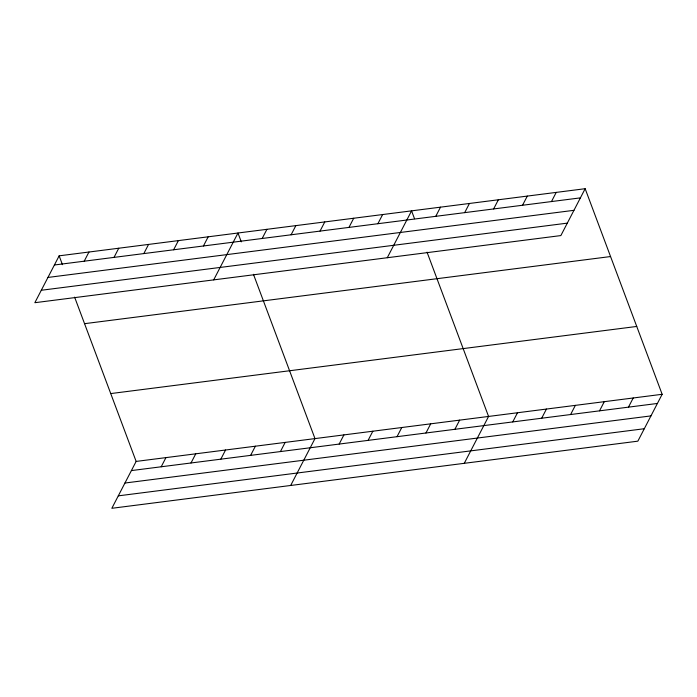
<?xml version="1.0" encoding="UTF-8"?>
<svg xmlns="http://www.w3.org/2000/svg" width="697" height="697" viewBox="0 0 697 697"><rect width="100%" height="100%" fill="white"/><g stroke="black" fill="none" stroke-linecap="round" stroke-linejoin="round"><path stroke-width="1.05" d="M59.149 255.834L34.85 302.707L560.858 235.577L585.158 188.704L59.149 255.834L62.46 264.686M84.206 261.201L88.955 252.026M114.012 257.393L118.76 248.228M143.817 253.586L148.566 244.42M173.623 249.787L178.38 240.622M203.428 245.98L208.185 236.814M213.691 279.88L237.991 233.007L241.301 241.859M74.614 297.131L136.142 461.423L111.842 508.296L637.851 441.166L662.15 394.293L585.158 188.704M262.168 238.487L266.925 229.322M161.199 466.781L165.947 457.615M291.102 234.793L295.85 225.628M191.004 462.982L195.752 453.817M320.028 231.099L324.785 221.934M220.81 459.175L225.558 450.009M348.962 227.405L353.71 218.239M250.615 455.376L255.372 446.202M377.887 223.72L382.644 214.545M280.421 451.569L285.178 442.403M387.279 257.733L411.57 210.86L414.523 218.727M290.684 485.469L314.983 438.596L253.455 274.304M435.756 216.331L440.504 207.166M339.16 444.076L343.917 434.902M464.681 212.637L469.438 203.472M368.094 440.382L372.843 431.216M493.615 208.952L498.364 199.778M397.02 436.688L401.777 427.522M522.541 205.258L527.298 196.092M425.954 432.994L430.702 423.828M551.475 201.564L556.223 192.398M454.888 429.308L459.637 420.134M464.272 463.322L488.571 416.449L427.043 252.157M512.748 421.92L517.496 412.755M541.674 418.226L546.431 409.061M570.608 414.532L575.356 405.366M599.533 410.847L604.29 401.672M628.467 407.153L633.216 397.987M54.392 264.999L580.409 197.87M47.945 277.441L573.953 210.32M41.297 290.266L567.306 223.136M84.555 323.678L610.563 256.548M110.736 393.578L636.744 326.449M136.142 461.423L662.15 394.293M131.385 470.588L657.402 403.458M124.937 483.03L650.946 415.9M118.29 495.855L644.307 428.725"/></g></svg>
